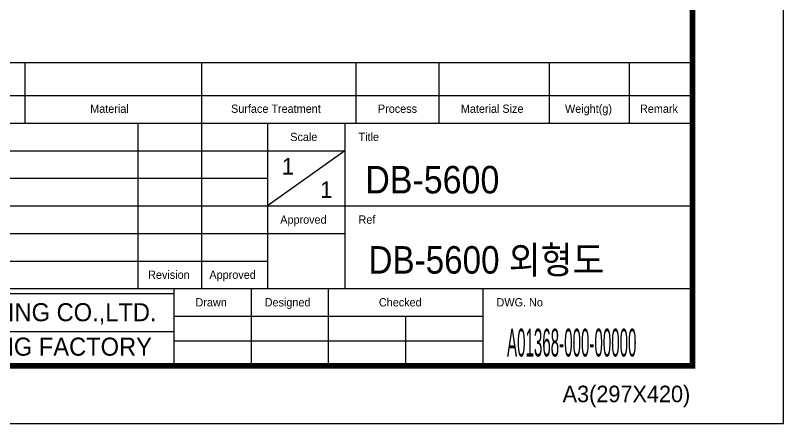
# Model space of a CAD drawing. Header units: millimetres. Extents: x 28 to 2363, y 8 to 1657.
# Drawn here: x 1591 to 2363, y 8 to 420 of the extents above; entities that cross this region are included whole.
import ezdxf
from ezdxf.enums import TextEntityAlignment as Align

# ---------------------------------------------------------------- set-up
doc = ezdxf.new("R2010")
doc.units = ezdxf.units.MM
doc.layers.add('1', color=7, linetype='CONTINUOUS')
doc.layers.add('1LINE', color=7, linetype='CONTINUOUS')
doc.styles.add('hangul2', font='')
doc.styles.get('hangul2').set_extended_font_data('Gulim')

msp = doc.modelspace()

# ---------------------------------------------------------------- linework, layer by layer
at = {"layer": '1LINE', "color": 3}
for p, q in [((1294.96, 372.01), (2271.88, 372.01)), ((1600.24, 372.01), (1600.24, 310.96)), ((1777.87, 372.01), (1777.87, 310.96)), ((1933.29, 372.01), (1933.29, 310.96)), ((2016.55, 372.01), (2016.55, 310.96)), ((2127.56, 372.01), (2127.56, 310.96)), ((2208.05, 372.01), (2208.05, 310.96)), ((1294.96, 338.71), (2271.88, 338.71)), ((1294.96, 310.96), (2271.88, 310.96)), ((1714.03, 310.96), (1714.03, 144.43)), ((1777.87, 310.96), (1777.87, 144.43)), ((1844.48, 310.96), (1844.48, 144.43)), ((1922.19, 310.96), (1922.19, 144.43)), ((1294.96, 283.2), (1922.19, 283.2)), ((1922.19, 283.2), (1844.48, 227.7)), ((1294.96, 255.45), (1844.48, 255.45)), ((1294.96, 227.7), (2271.88, 227.7)), ((1294.96, 199.94), (1922.19, 199.94)), ((1294.96, 172.19), (1844.48, 172.19)), ((1294.96, 144.43), (2271.88, 144.43)), ((1750.11, 144.43), (1750.11, 66.72)), ((1827.82, 144.43), (1827.82, 66.72)), ((1905.53, 144.43), (1905.53, 66.72)), ((2060.95, 144.43), (2060.95, 66.72)), ((1750.11, 116.68), (2060.95, 116.68)), ((1983.24, 116.68), (1983.24, 66.72)), ((1750.11, 91.7), (2060.95, 91.7))]:
    msp.add_line(p, q, dxfattribs=at)
at = {"layer": '1LINE', "color": 4}
for p, q in [((1400.07, 139.34), (1750.11, 139.34)), ((1400.07, 101.33), (1750.11, 101.33))]:
    msp.add_line(p, q, dxfattribs=at)
msp.add_lwpolyline([(32.17, 8.44), (2363.47, 8.44), (2363.47, 1657), (32.17, 1657)], close=True, dxfattribs=at)
at = {"layer": '1LINE', "color": 4, "const_width": 5.55}
msp.add_lwpolyline([(123.76, 66.72), (2271.88, 66.72), (2271.88, 1598.72), (123.76, 1598.72)], close=True, dxfattribs=at)

# ---------------------------------------------------------------- texts
at = {"layer": '1', "color": 7, "linetype": 'Continuous', "attachment_point": 7, "line_spacing_factor": 0.903614, "style": 'hangul2'}
for s, insert, char_height in [('{\\W0.942;DB-5600}', (1942.75, 239.83), 27.717), ('{\\W0.921;DB-5600 외형도}', (1945.98, 156.51), 27.717), ('{\\W0.415;A01368-000-00000}', (2085.28, 75.65), 28)]:
    msp.add_mtext(s, dxfattribs=dict(at, insert=insert, char_height=char_height))
at = {"layer": '1LINE', "color": 4, "style": 'hangul2'}
for s, p in [('DAELIM TRADING CO.,LTD.', (1578.09, 119.08)), ('JEUNGPYEONG FACTORY', (1576.76, 85.98))]:
    msp.add_text(s, height=18.1936, dxfattribs=at).set_placement(p, align=Align.MIDDLE)
at = {"layer": '1LINE', "style": 'hangul2'}
msp.add_text('A3(297X420)', height=16.6521, dxfattribs=at).set_placement((2141.2, 30.03))
at = {"layer": '1LINE', "color": 4, "attachment_point": 1, "style": 'hangul2'}
for s, insert, char_height, width in [('Material', (1666.14, 329.72), 8.326, 71.1463), ('Surface Treatment', (1807.77, 329.72), 8.3261, 116.5777), ('Process', (1955.46, 329.72), 8.326, 46.0836), ('Material Size', (2038.89, 329.72), 8.3261, 87.5292), ('Weight(g)', (2143.61, 329.72), 8.326, 59.3124), ('Remark', (2219, 329.72), 8.326, 44.799), ('Scale', (1867.31, 301.32), 8.326, 36.2031), ('Title', (1935.97, 301.32), 8.326, 36.2031), ('Approved', (1857.23, 218.06), 8.326, 9.4832), ('Ref', (1935.97, 218.06), 8.326, 36.2031), ('Revision', (1724.38, 162.55), 8.326, 46.1351), ('Approved', (1786, 162.55), 8.326, 9.4832), ('Drawn', (1772.03, 134.8), 8.326, 9.4832), ('Designed', (1841.62, 134.8), 8.326, 9.4832), ('Checked', (1956.44, 134.8), 8.326, 9.4832), ('DWG. No', (2074.74, 134.8), 8.326, 58.8226)]:
    msp.add_mtext(s, dxfattribs=dict(at, insert=insert, char_height=char_height, width=width))
at = {"layer": '1LINE', "color": 2, "char_height": 16.65, "width": 9.4832, "attachment_point": 1, "style": 'hangul2'}
for insert in [(1858.84, 275.88), (1897.41, 252.39)]:
    msp.add_mtext('1', dxfattribs=dict(at, insert=insert))

doc.saveas('drawing.dxf')
